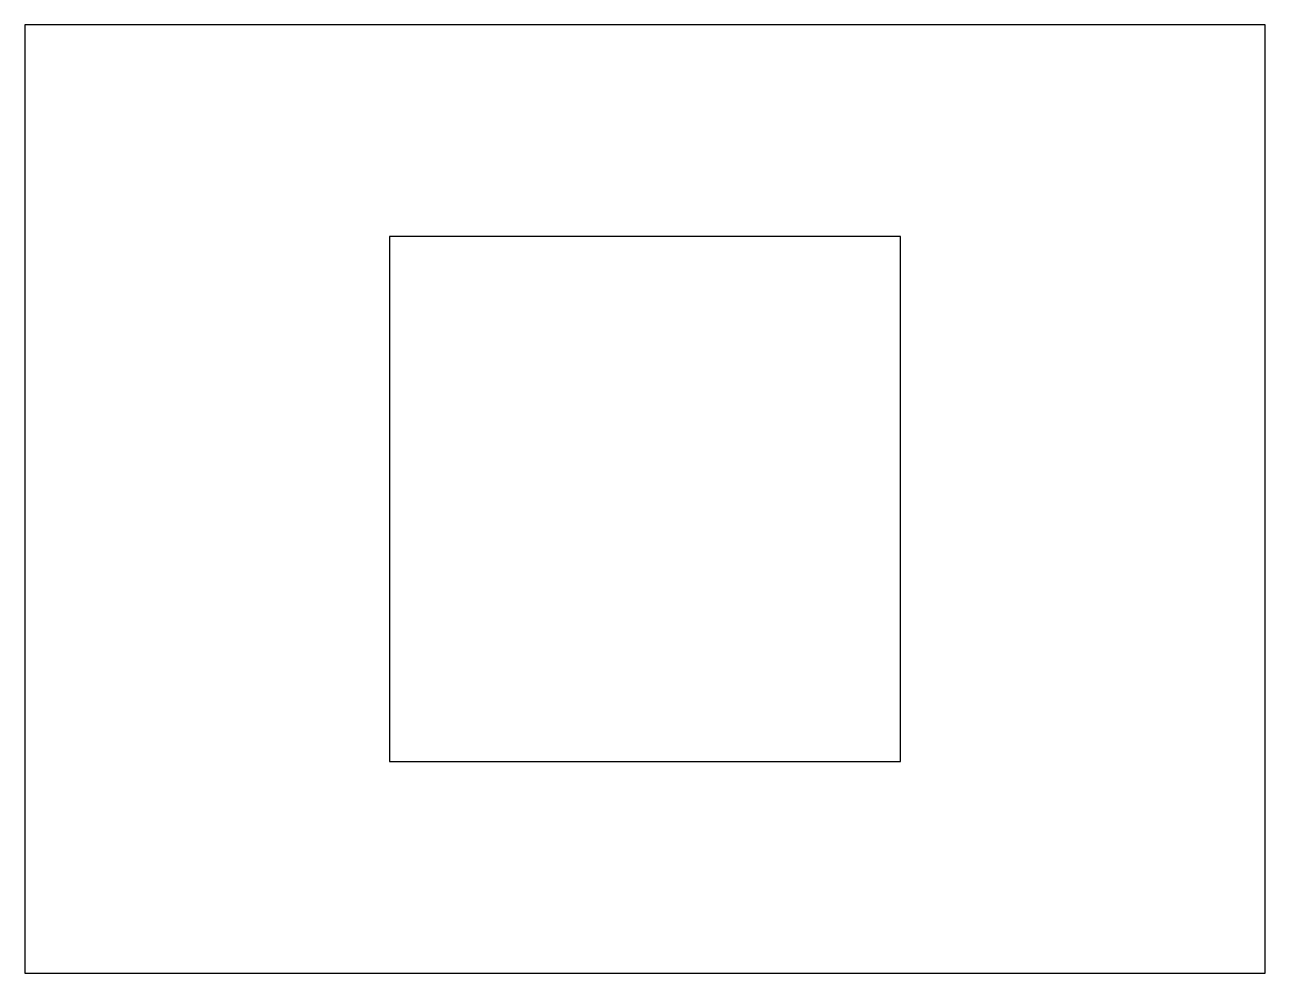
# Model space of a CAD drawing. Header units: millimetres. Extents: x 100 to 185, y -65 to 0.
import ezdxf

# ---------------------------------------------------------------- set-up
doc = ezdxf.new("R2010")
doc.units = ezdxf.units.MM
doc.layers.get('0').update_dxf_attribs({"linetype": 'CONTINUOUS'})

msp = doc.modelspace()

# ---------------------------------------------------------------- linework, layer by layer
for points in [[(185, 0), (100, 0), (100, -65), (185, -65)], [(160, -14.5), (125, -14.5), (125, -50.5), (160, -50.5)]]:
    msp.add_lwpolyline(points, close=True)

doc.saveas('drawing.dxf')
